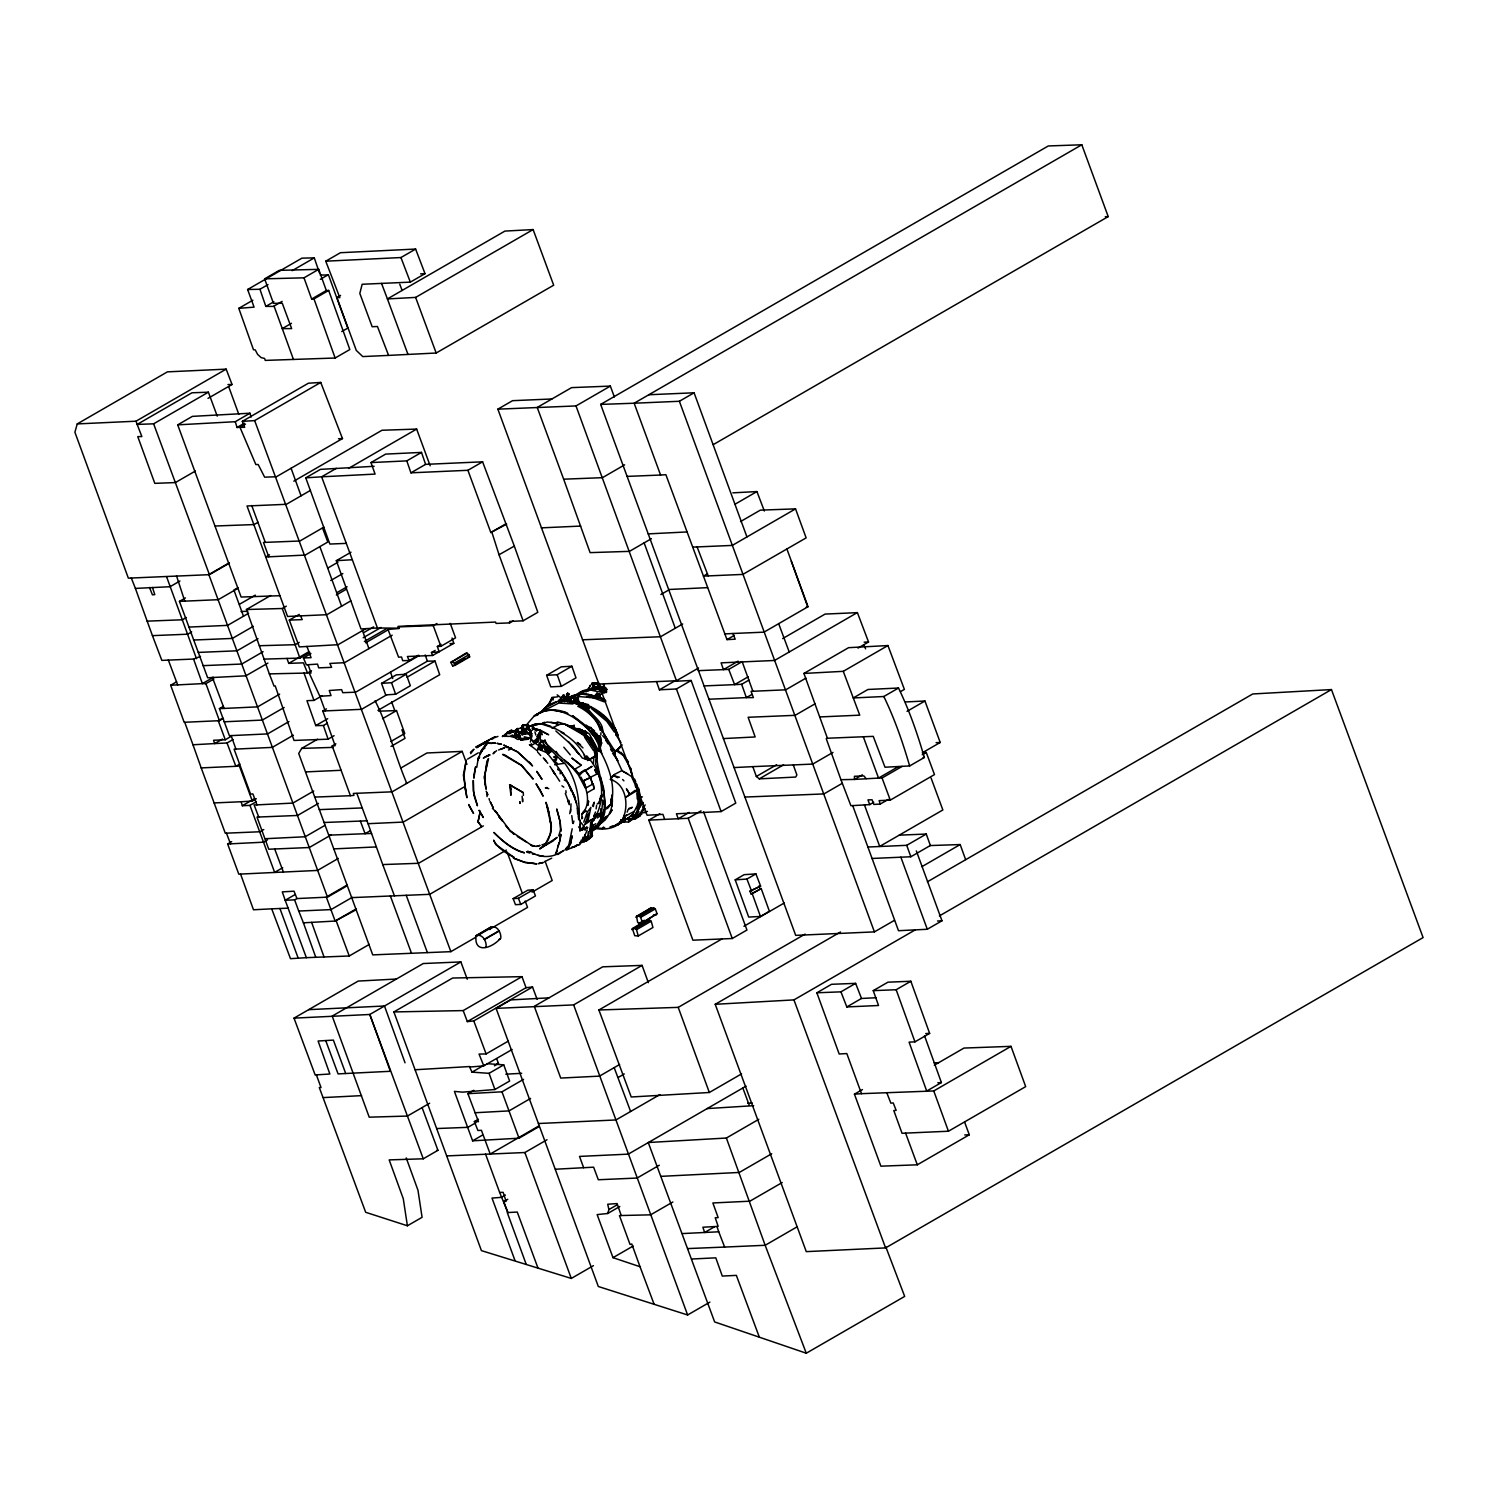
<?xml version="1.0" encoding="UTF-8"?>
<svg xmlns="http://www.w3.org/2000/svg" width="1498" height="1498" viewBox="0 0 1498 1498"><rect width="100%" height="100%" fill="white"/><g stroke="black" fill="none" stroke-linecap="round" stroke-linejoin="round"><path stroke-width="1.5" d="M599.574 739.787L600.904 739.787L600.904 737.671L593.545 731.998M585.063 830.341L586.636 826.802L587.609 827.682L579.801 830.753L580.082 820.661L578.528 817.159C577.779 792.723 561.113 770.459 546.489 752.202L550.197 751.172L548.661 749.693L545.852 750.049L542.838 742.203L540.666 742.09L539.617 735.237L541.096 732.691L542.276 734.732L540.01 732.129L538.344 734.282L538.231 740.106L536.846 742.259L531.116 745.573L529.393 744.618L537.389 750.854L538.362 747.745M590.306 831.896C619.61 815.624 596.466 779.016 596.841 754.524C591.635 737.147 574.109 726.137 557.368 721.942L556.095 723.347L557.574 724.957L556.095 723.347L557.05 725.425L552.668 727.953M520.255 739.038L520.761 740.106L527.39 739.338L531.303 736.304L531.153 731.736L527.558 729.226L531.153 731.736L530.105 733.44C524.281 732.747 527.483 726.081 521.341 731.455L524.337 730.837L521.735 729.545L522.053 733.084L523.195 730.987L519.787 731.848L521.079 733.308L518.533 731.043L518.214 733.102L518.196 731.586M612.757 753.457L617.869 760.778L614.798 755.086L614.817 750.91L604.499 734.844M510.649 784.858L510.93 795.307L509.638 784.765L523.251 792.592L523.457 795.363M566.899 696.42L567.63 693.293L566.506 694.866L569.221 693.817L567.63 693.293L567.63 695.578M595.736 755.161L596.541 750.442L595.174 745.648L592.459 740.518L586.111 736.454L584.707 733.383L585.194 735.799L586.018 734.994M606.428 688.35L601.147 686.571L595.343 689.08L598.919 688.537L598.339 682.601L599.5 684.305M587.796 821.391L593.096 818.919L590.624 823.563L589.894 831.278M527.053 737.99L522.914 739.544L518.851 739.001L518.289 734.825L520.218 735.668M597.608 825.211C608.843 819.968 614.068 806.991 611.877 795.026L611.147 803.92L607.608 808.34L604.274 809.575L611.147 803.92L611.409 798.677L611.147 803.92M522.708 798.752L522.633 801.767L522.109 796.224M600.867 735.144L600.923 732.747M559.597 841.221L560.72 834.217L560.121 840.322L555.496 854.197L557.331 850.92M589.594 686.721L590.474 685.11L588.283 690.091L594.126 688.855L589.557 689.866M570.663 811.766L571 803.883M482.094 751.078L482.731 749.262L479.678 753.812L482.169 749.337M584.239 733.383L585.344 731.211L589.482 734.095L597.665 749.131L600.941 752.239C608.694 766.939 614.817 783.435 611.97 800.138M633.654 817.028L628.542 822.028L637.287 812.908L639.122 807.946L639.927 794.258L638.541 787.985M551.358 826.559L550.758 833.019L545.515 844.011C554.878 832.176 549.878 815.605 546.021 802.329L551.358 826.559L550.215 820.099M582.46 732.035L581.767 729.732C577.498 734.151 575.532 725.257 578.696 729.975L579.557 730.5M540.198 738.963L540.703 732.99L539.355 735.986L540.703 732.99M558.117 769.672L558.192 768.343M585.943 838.131L586.841 839.311L585.344 841.202L585.83 839.217M637.23 799.033L637.043 792.948M631.538 819.706C640.676 811.036 637.568 800.494 637.324 789.221L631.407 776.451L621.951 770.552L614.798 755.086L614.817 750.91M640.17 800.812L640.751 803.527M592.365 732.672L600.305 747.933C596.859 733.683 584.07 723.777 572.517 715.726L588.096 728.627L597.852 741.21L600.867 740.162L600.305 747.933L601.747 753.475M638.972 800.644L640.133 801.261L638.972 800.644L638.86 803.097L640.62 803.265M577.648 813.845L577.31 808.096M604.817 806.13L603.657 788.491L600.436 776.601M590.792 831.521L592.459 835.566L591.204 837.213L584.089 841.764L581.28 842.438L582.591 840.827L582.235 842.4L581.393 840.846M595.23 746.453L596.092 755.535M553.811 697.45L546.714 706.382L549.86 703.461L548.998 703.966L551.976 697.488L557.874 696.795M560.158 773.829L560.402 770.796L557.762 769.448M621.951 770.552L614.18 774.597L610.36 779.353L612.851 780.364C626.595 786.319 628.617 806.167 622.943 818.47M594.294 748.345L595.081 745.105L591.485 739.469M486.12 768.661L486.813 761.396L488.517 758.625L484.509 776.376L486.138 789.259L484.846 783.473M577.385 702.075L588.527 704.622L582.666 706.401L583.096 703.18L576.786 704.041L567.424 700.708C557.499 699.978 546.302 704.097 540.947 712.861M596.185 761.171L596.841 754.524L595.624 764.111L599.275 773.286M591.673 832.719L591.448 830.135L592.272 834.648L591.654 836.708L590.568 834.629L591.204 837.213M560.701 829.312L558.735 835.865M590.231 829.742L596.579 825.735L601.204 818.133L602.702 800.138M584.651 732.822L584.819 731.361L580.419 731.267L582.535 730.462L584.051 733.833M620.94 742.559L616.146 735.144L616.521 731.885C609.686 717.411 595.567 707.15 580.475 702.674M586.767 840.715L589.781 838.468L590.025 836.371M520.705 737.671L520.761 740.106M572.199 828.769L568.772 845.34M522.296 727.934L522.652 725.032L525.742 725.107L527.689 725.594L530.704 731.061L532.389 730.088M556.507 757.445L556.226 759.917L556.507 757.445L555.196 756.265L553.567 757.033L556.75 758.849M600.623 746.397L601.147 742.016L601.709 743.064L599.949 744.412L600.867 740.162M590.624 823.563L593.639 820.473L594.332 815.998L599.687 813.414L600.96 814.294L601.035 808.658L601.204 812.365M592.103 684.511L595.68 682.695L592.103 684.511L593.62 686.852L593.245 684.942L595.324 686.87L592.216 687.395L592.983 689.174L596.841 688.462L598.339 682.601M526.678 725.669L526.416 727.766L528.607 725.406L526.716 725.126L528.363 724.601M547.276 751.341L540.366 743.963L537.988 748.981L540.347 747.539L539.692 746.041L537.988 748.981L548.792 753.513L544.972 750.124L547.294 749.899L548.268 751.266M484.341 778.848L485.071 773.511M515.312 735.537L516.548 730.5L514.6 734.17L515.312 735.537L515.818 732.016M576.655 803.396L572.442 792.517M540.16 744.506L540.46 742.559M580.344 824.331L579.801 830.753L587.609 827.682L586.392 828.469M481.663 750.049L480.858 752.708L485.296 744.731L485.24 746.191M596.11 808.864L596.616 805.437M478.012 821.859L480.296 811.448L478.012 821.859L481.57 826.578L478.049 821.578M535.891 715.688L541.714 711.475L534.224 715.969L526.528 724.826M577.891 703.891L574.989 697.263L572.161 697.881L568.809 701.682L558.604 700.802M581.842 818.807L581.898 814.182M560.177 838.599L560.758 834.948M573.921 821.091L573.154 823.563M576.805 699.772L574.914 700.278L576.337 697.768L574.52 697.356L573.715 699.192L579.614 696.121L574.82 698.63L576.112 698.049M604.274 812.122L603.095 816.279M641.256 812.908L639.421 815.492L636.182 815.399L641.556 814.257L641.256 812.908L644.908 808.583M522.914 728.103L522.652 725.032L520.967 728.627L522.783 725.444L525.742 725.107L530.704 731.061L527.558 729.226M586.748 838.094L588.283 837.12L588.508 831.989L588.283 837.12L582.984 839.835L579.632 844.835L576.281 845.321M643.447 805.624L643.11 807.422L643.616 805.943M593.377 763.811L593.901 756.883L595.249 755.947L594.275 751.416M578.883 812.534L578.528 817.159M576.056 699.192L576.337 697.768M569.746 813.657L570.569 809.538M628.392 820.417L631.557 820.211L631.426 819.088L629.066 821.129L628.617 819.35M602.439 732.129C604.293 721.212 589.163 714.04 587.385 706.981L581.673 704.772M476.757 767.369L478.349 757.801L482.337 749.918M600.829 743.57L601.147 742.016M567.517 701.757L569.783 700.015L570.27 697.694L569.146 697.076L571.225 698.686L570.27 697.694L569.128 699.622M635.882 813.807L638.71 811.822L637.736 810.268M486.756 763.98L484.509 776.376L485.071 783.697M633.017 818.582L634.553 819.144L634.534 816.616M610.023 826.952L618.299 824.705L624.966 817.309L624.235 819.163M629.029 819.799L635.77 818.62L639.852 816.092L640.077 813.414M568.809 701.682L569.371 699.416L571.206 699.192L570.101 702.131L578.284 698.499L578.584 701.045L572.929 702.262M589.126 812.721L584.763 824.836M600.923 740.461L600.08 738.402L597.14 737.728L597.721 736.716L596.054 738.102L597.721 736.716L595.062 732.747M532.09 735.593L530.386 742.016M601.934 794.221L599.706 800.943L600.661 796.15M539.467 745.33L540.085 744.543L538.456 746.678L539.467 745.33L541.452 746.229L540.497 746.004M616.146 735.144L616.521 731.885L605.567 718.029L590.493 707.056M601.204 818.133L604.312 809.463L604.256 804.257L602.402 800.4M574.202 725.369L571.88 727.298L574.202 725.369L569.521 726.961L571.712 726.38C583.34 731.548 595.848 740.293 597.309 753.981L595.53 754.842M587.834 690.353L588.34 688.462M604.256 804.257L604.949 801.73M538.381 735.687L540.441 730.275L548.661 734.769L536.565 728.777L535.048 729.657L536.677 730.837L535.816 729.114M539.317 734.32L540.441 730.275L533.119 729.245M557.818 846.913L558.979 842.775M207.997 398.374L232.04 384.48L226.161 369.145L167.42 371.86L77.241 423.915L74.9 432.229L128.36 578.153L209.42 574.67L229.456 563.098M568.004 699.173L566.225 697.319L567.892 695.259L566.3 700.24L562.78 700.933L563.398 698.873L564.559 701.757M582.497 839.105L583.04 837.176M567.63 695.84L568.21 693.892L569.165 694.866M654.12 1304.29L640.021 1266.728L613 1257.665L597.14 1214.597L607.72 1213.492L608.9 1209.579L607.72 1204.242L617.12 1203.568L621.221 1215.515L650.6 1214.841L672.864 1201.995M540.01 732.129L537.22 736.454L537.539 739.993L536.041 741.622L533.101 741.81L539.879 746.453M506.493 734.863L507.298 732.279L511.324 730.2L514.451 731.211L513.421 731.792M566.169 697.019L567.63 693.293M579.014 704.36L579.632 702.393L577.254 700.708L577.423 703.742L578.116 702.506M619.835 821.709L619.947 823.507L621.501 819.893M645.132 804.894L639.159 815.137M573.977 726.174L569.521 726.961M638.242 791.581L638.747 790.008M539.692 746.041L540.366 743.963M592.515 805.849L594.294 802.198L593.302 806.579M593.657 816.391L595.511 812.01M513.589 732.035L516.791 729.002L520.798 728.122M576.449 702.094L578.284 698.499M588.658 835.21L587.89 837.532L583.827 837.925L585.961 837.794L584.669 838.88L584.463 836.277L587.253 830.004M508.964 732.597L508.608 733.646L510.743 732.822L508.964 732.597L510.088 730.837M579.895 731.155L582.628 733.477L582.891 731.024M586.841 839.311L586.336 840.79L588.452 838.974M586.111 704.921L585.755 705.876L584.051 703.573L585.119 704.978M637.755 804.576L632.718 814.538L620.472 823.376L618.206 823.488L618.299 824.705M547.5 746.716L549.785 750.236L548.099 750.779L548.736 749.056L546.92 749.412L550.197 751.172L545.235 740.986M594.463 689.155L591.953 688.818M518.102 736.81L516.885 737.353L516.08 735.181L519.038 734.825L516.08 735.181M639.29 805.98L638.148 809.95L640.919 803.34L638.972 803.527M526.135 731.492L523.851 734.076M597.065 683.837L591.822 683.893L594.612 682.639L596.485 683.762L594.612 682.639M590.924 828.357L596.579 825.735L591.317 830.042M483.217 748.719L488.011 742.914M575.7 698.892L578.584 701.045L576.824 700.952L576.018 703.629L577.835 701.382M627.119 812.159L628.186 809.5L632.399 807.328L628.842 808.452M587.029 816.897L588.115 814.332M532.108 728.384L533.007 726.249L536.321 730.687M586.111 691.945L586.785 690.372M596.597 733.29L597.833 737.409L599.425 735.893L600.08 738.402L598.62 739.656L600.511 744.6L598.432 738.495L601.709 743.064M595.904 750.311L595.942 751.64M485.82 743.495L487.168 742.54L485.183 745.461M638.111 815.567L634.852 817.871M583.771 822.177L587.253 812.197L590.886 807.385L588.265 819.593L585.643 823.039M572.573 725.875L571.88 727.298L572.891 726.699L570.813 726.549L571.412 727.56M592.309 830.566L592.272 834.648M657.06 913.668L641.799 923.33L637.68 922.487L636.5 916.289L651.181 907.807L655.3 908.911L657.06 913.668L632.399 928.591L634.74 935.707L638.26 935.969L652.959 927.487L651.181 921.214L647.08 920.109M620.472 823.376L622.662 820.174L619.947 823.507M502.354 736.567L507.579 732.709L511.53 732.466M573.434 696.383L572.929 697.356L571.543 695.784L573.434 696.383L573.715 699.192M624.479 815.043C620.884 828.45 605.342 830.622 593.714 828.225M565.289 849.553L568.454 845.696M576.262 729.264L579.052 728.571L578.097 730.668L580.306 729.545L578.565 730.387L582.535 730.462L582.254 732.335M633.055 816.616L633.823 815.155L637.848 817.328L637.586 816.11M519.263 734.02L518.008 736.267L511.249 735.424L511.192 736.641L516.248 737.877L513.795 737.091L513.365 735.481L511.717 736.005L512.559 735.181M651.181 907.807L635.92 917.394M598.002 825.155L605.529 819.106L599.593 823.207M601.297 819.518L601.878 818.414M598.788 802.404L602.159 796.131L599.912 799.426M581.673 814.313L585.156 810.362L582.816 812.478M582.984 839.835L579.52 842.943M550.758 700.652L552.256 698.012M578.659 703.274L579.52 701.776L577.835 703.592M317.595 739.207L301.66 748.401L298.72 753.494L372.74 954.881L450.861 951.661L475.072 937.673M596.859 813.695L594.912 816.672L600.96 814.294M587.385 706.981L586.617 708.273L584.95 707.786M602.795 820.024L598.919 825.997L593.002 830.678M636.144 813.395L633.167 816.99M537.688 714.977L539.392 712.468M596.897 698.087L595.68 695.072L597.084 692.731M470.728 753.644L473.967 749.225L470.391 752.408M589.781 838.468L592.459 835.566M609.723 813.882L612.176 809.856L610.023 812.871M593.639 820.473C606.222 799.183 603.975 773.886 586.654 755.91L587.647 760.254L587.516 758.625M539.636 735.406L540.872 733.421M450.861 662.434L466.14 653.016L469.08 654.626L469.66 656.91L454.98 665.393L452.639 665.898L450.861 662.434L467.32 653.016M479.547 757.033L477.693 759.973L479.547 757.033L478.349 757.801M516.791 729.002L515.855 730.481L517.016 729.807M561.507 697.338L559.803 699.922L563.098 695.315L564.222 696.27M595.773 823.731L592.908 825.492L592.141 831.09L591.448 830.135M523.176 731.324L526.453 729.451L523.176 731.324L523.214 734.357L530.105 733.44M572.161 727.803L572.891 726.699L571.45 726.699M623.299 819.781L624.966 817.309M531.49 743.757L530.161 745.442M584.201 732.896L585.344 731.211L586.692 733.496L585.287 732.447M637.774 809.819L643.297 802.479M541.471 749.936L542.164 748.944L540.347 747.539M483.685 747.521L481.907 750.067L484.978 748.045M494.284 752.09L493.085 753.794L496.568 750.685M598.301 825.66L599.406 824.087L597.533 825.417M519.806 735.911L518.87 737.203L520.143 736.304M630.265 816.447L633.205 813.826M639.852 816.092L640.526 814.013M591.485 826.372L591.635 822.72L592.908 825.473M578.883 819.818L580.082 820.661M582.16 814.388L585.156 810.362M626.482 814.912L625.677 815.961L634.328 811.298M485.521 947.41L486.12 946.642C486.681 941.306 482.525 933.479 476.121 935.632C473.686 953.589 491.007 949.095 500.8 938.179C501.381 932.823 497.224 924.996 490.82 927.15L476.121 935.632M523.382 730.2L522.521 731.211M522.072 735.031L522.821 732.803M601.803 694.154L597.552 693.817L596.11 696.514L599.013 697.562L600.155 696.139L598.994 694.248L595.68 695.072L605.229 700.072M622.119 744.843L616.708 751.022L615.004 751.49L613.637 749.393L615.547 751.097L620.172 747.24L615.004 751.49L612.982 748.925M594.126 827.701L602.496 828.413L603.619 826.99M600.511 744.6L600.998 743.12M619.46 777.237L613.356 775.515L611.147 778.23L614.18 774.597M530.086 733.028L531.153 731.736L528.326 734.039M593.695 744.469L593.47 742.559L594.893 745.967M583.096 703.18L582.666 706.401L585.83 706.176M549.841 752.389L550.927 751.528L547.07 748.663L550.403 751.734M598.507 803.583L599.912 801.936L597.159 804.014M639.084 805.512L640.919 803.34L638.728 805.212L640.545 804.332M576 701.944L573.172 702.974L575.794 700.352L576.824 700.952L575.026 702.244M540.422 712.468L545.122 708.311M582.965 812.89C591.41 802.647 586.523 787.349 580.85 776.975M621.408 745.667L616.708 751.022L623.187 755.329L631.332 769.541M554.223 839.929L557.106 837.401L539.654 848.917L542.763 846.876M578.565 730.387L579.801 728.983L581.879 731.024M596.841 688.462L599.5 686.758M572.161 697.881L569.783 700.015M586.991 710.464L589.482 707.73L586.074 708.086M618.768 823.263L615.847 824.949M596.316 688.593L598.282 686.87M599.687 813.414L594.743 818.039M546.864 709.097L545.74 707.112L546.864 709.097L558.773 703.068L573.004 703.929M594.219 684.549L595.68 683.032M592.759 689.81L593.489 689.043L591.635 689.361M580.793 822.365L583.864 826.184L580.681 829.48L578.565 826.859M564.128 850.227L557.818 854.553M573.172 702.974L574.689 701.42M512.447 732.185L514.057 730.575M545.347 709.977L546.639 708.723M584.782 706.101L586.317 707.019M509.713 733.683L511.286 732.185M630.827 816.204L632.718 814.538M614.798 825.641L617.101 824.387M582.816 705.97L583.771 705.09M536.846 742.259L538.55 740.686M566.263 848.224L567.892 846.782M583.096 707.505L578.34 704.416L585.119 709.228L586.504 707.992L587.534 709.191M593.096 818.919L585.081 824.387M578.827 694.791L587.74 689.904L595.474 689.679M571.225 697.581L572.479 696.514L571.038 696.907M576.73 771.47L579.782 774.972L584.819 769.86L578.921 773.68L544.86 742.39M582.46 813.096L586.467 810.961M594.332 828.282L595.68 827.177M625.022 819.818L627.943 818.376M533.101 741.81L537.239 738.402M586.242 690.934L593.077 689.529M575.644 695.521C583.827 687.451 596.541 687.844 606.671 691.346M571.431 696.514L577.329 694.211M632.044 815.436L633.242 814.481M542.913 740.967L545.384 740.124L544.317 740.667M566.225 697.319L568.173 695.858M593.302 730.181L590.849 731.511L594.032 730.369L594.65 731.267M575.007 696.158L583.752 690.859M557.05 725.425L560.645 724.114M559.016 702.244L562.106 699.117L564.053 699.435M597.234 817.964L603.114 813.976M578.434 729.957L579.801 728.983L580.213 730.612M536.041 741.622L537.539 739.993M529.599 735.424L531.884 733.851L529.599 735.424L531.303 736.304M589.238 760.085L593.901 756.883M585.755 840.621L584.089 841.764L583.827 840.116M571.281 696.27L568.716 698.012L567.892 695.259L568.154 697.993M544.467 708.348L556.133 702.206M575.101 695.933L577.966 694.866M505.126 734.282L507.579 732.709M561.862 851.538L563.173 850.695M590.474 835.098L591.879 833.263M588.134 694.51L596.766 696.57L600.136 695.465L598.994 694.248M587.441 792.592L594.051 788.772L593.208 783.997L594.051 788.772M488.591 740.199L476.589 747.708L487.168 741.36M590.175 829.667L595.38 826.409M628.561 818.451L626.763 819.312L628.523 818.226M558.997 701.326L558.492 700.184L559.26 702.113L561.937 700.484M560.739 852.006C552.519 857.905 541.227 857.774 532.445 852.999L527.689 851.22M587.534 760.572L595.249 755.947L596.185 757.276M539.336 712.936L534.224 715.969C556.75 699.884 582.516 721.062 596.522 738.683M635.171 790.307L625.995 797.123L636.8 790.719L637.324 789.221L635.208 785.87M586.879 787.405L592.59 784.184L590.549 777.818L583.321 780.814L596.934 774.054L594.893 769.878L596.934 774.054M467.601 759.093L478.311 752.839M274.04 306.041L282.279 328.605L291.661 328.605L282.279 303.251L273.46 303.345L264.64 278.834L279.34 270.352L318.7 269.34L326.321 290.537L328.68 290.443L349.82 349.54L335.14 358.022L265.24 360.4L264.64 358.453L261.12 357.61L257.6 354.389L255.24 349.895L253.48 349.727L238.8 308.345L252.881 300.199M238.8 308.345L254.08 307.146L247.619 289.507L301.941 258.143L314.28 257.881L319.43 272.879M247.619 289.507L259.94 289.264L267.992 284.62M292.147 270.67L314.28 257.881M388.6 355.401L362.759 356.58L356.281 350.401L336.9 297.578L339.84 297.653L325.74 261.195L340.421 252.713L415.62 249.061L425.02 273.666L410.34 282.13L362.16 284.264L359.82 293.421L372.159 326.733L377.44 326.489L388.6 355.401L436.18 353.022L553.68 285.2L533.119 229.569L504.92 231.085L387.42 298.926L407.98 354.389M264.64 278.834L304 277.823L318.7 269.34M259.94 289.264L265.82 306.397L273.872 301.735M282.092 301.398L273.46 306.397L265.82 306.397M320.329 279.321L328.38 274.677L347.779 328.099L341.731 331.582M304 277.823L311.64 299.02L326.321 290.537M311.64 299.02L314 298.926L328.68 290.443M325.74 261.195L400.94 257.544L415.62 249.061M291.455 323.306L282.279 328.605L293.439 359.464M336.9 297.578L340.57 295.443M77.241 423.915L136 421.2L226.161 369.145M136 421.2L137.161 424.421L153.62 423.822L208.391 392.195L217.247 416.144M350.813 600.885L326.92 614.686L287.56 616.464L279.92 595.698L241.141 597.047L177.7 424.852L192.399 416.369L249.96 413.223L251.14 417.062M381.541 283.403L387.42 298.926L415.62 297.409L533.119 229.569M177.7 424.852L235.28 421.706L249.96 413.223M245.485 424.121L239.98 427.305L244.68 427.305L242.32 421.369L308.419 383.207L320.741 382.439L342.48 438.577L276.4 476.738L264.64 477.169L258.18 464.53L255.84 464.53L239.98 427.305L237.04 427.473L235.28 421.706M237.04 427.473L244.38 423.241M242.32 421.369L254.66 420.601L320.741 382.439M195.395 471.027L175.36 482.581L154.8 483.348L137.76 436.63L141.861 436.555L137.161 424.421L191.95 392.794L208.391 392.195M293.814 481.176L381.99 430.263L416.65 429.083L430.169 465.803M513.29 620.79L509.62 622.906L496.1 623.43L495.52 622.063L398 626.389L398.58 628.168L377.44 627.999L346.3 543.381L329.86 544.055L305.761 477.843L320.46 469.361L374.163 466.29M336.32 468.35L321.621 476.813L305.761 477.843M310.423 490.408L286.38 504.302L247.02 505.987L279.92 595.698M348.51 468.425L416.65 429.083M258.068 522.24L254.08 524.562L215.3 526.004M346.3 543.381L321.621 476.813L375.08 474.098L370.98 462.582L385.66 454.1L421.5 452.396L425.601 464.361L482.599 461.815L514.32 546.096L499.04 554.747L523.12 620.79L537.819 612.308L514.32 546.096M179.966 580.999L170.06 586.71L135.4 588.414L131.3 577.985M228.838 563.042L208.84 574.577L327.5 897.133L347.367 885.655M370.98 462.582L406.801 460.878L421.5 452.396M698.574 667.977L676.441 680.747L598.9 684.043L497.86 409.16L512.559 400.678L551.919 398.974M267.899 663.09L245.841 675.823L207.66 677.77L179.46 601.372L185.415 597.945M406.801 460.878L410.92 472.825L425.601 464.361M269.49 554.822L265.82 556.956L305.18 555.084L327.8 542.033L322.519 527.951M323.942 527.127L299.9 541.003L263.479 542.445L268.76 556.788M186.37 617.494L182.4 619.779L147.16 621.146L135.4 588.414M233.838 590.081L237.808 587.796M238.238 588.134L218.24 599.687L179.46 601.372M497.86 409.16L576 405.939L610.36 386.091L614.367 396.951M410.92 472.825L467.9 470.297L482.599 461.815M191.669 631.894L187.699 634.197L152.44 635.639L147.16 621.146M239.437 604.312L255.353 595.137M894.456 920.334L874.42 931.887L795.7 935.37L600.661 404.404L1048.3 145.961L1081.799 144.782L1108.22 216.592L713.254 444.625M334.073 735.705L328.099 739.169L294.02 740.443L275.22 685.915L274.04 686.084L269.34 673.875L246.44 609.517L270.651 595.53M377.44 627.999L360.981 628.935L336.32 560.683L351 552.2M248.631 613.244L227.64 625.378L188.86 627.082M327.968 567.967L337.986 562.181M1081.799 144.782L634.16 403.224L600.661 404.404M246.44 609.517L282.279 608.506L286.305 606.166M330.721 580.531L342.836 573.547M152.44 635.639L161.84 660.393L193.56 659.045L200.489 656.405M253.331 626.314L232.34 638.429L193.56 640.039M223.389 718.385L219.42 720.688L184.16 722.298L170.66 685.241L176.614 681.796M365.961 628.617L338.08 644.702L299.3 646.911L289.32 620.116L299.282 614.367M337.125 592.515L347.087 586.767M258.031 638.691L237.04 650.806L198.26 652.416M336.338 595.006L346.281 589.257M724.62 633.935L732.84 633.504L735.2 639.197L726.979 639.609L665.88 474.697L660.581 475.035L634.16 403.224L679.38 401.277L694.08 392.794L746.94 536.939M213.39 677.265L202.38 683.631L170.66 685.241M193.56 659.045L202.38 683.631L205.9 683.631L213.858 679.043M263.105 651.705L241.74 664.045L202.96 665.655M299.226 642.38L295.2 644.702L259.36 645.732M467.9 470.297L490.82 532.52L505.5 524.057M490.82 532.52L506.68 524.131M624.666 464.829L602.439 477.675L563.66 479.191L537.22 407.456L571.581 387.626L610.36 386.091M264.06 659.12L286.961 658.446L288.739 663.371L308.457 651.967M286.961 658.446L299.9 658.109L309.88 652.342M392.195 635.171L344.54 662.678L329.86 663.445L331.62 667.34L318.7 667.865L317.52 664.12L306.36 664.812L303.42 657.94L310.929 653.596M288.964 721.568L267.58 733.908L229.4 735.687L219.42 708.648L223.389 706.344M363.733 632.605L373.657 626.876M222.116 718.441L218.24 720.688L225.28 739.769L231.104 736.398M363.19 637.755L381.072 627.437M269.34 673.875L307.539 673.033L311.472 670.748M364.37 641.481L386.222 628.879M365.606 642.811L389.443 629.048M279.639 694.136L257.6 706.869L219.42 708.648M222.472 739.094L214.72 743.57L192.98 744.768L184.76 722.373M284.171 707.468L262.3 720.089L224.12 721.793M225.28 739.769L213.54 740.274L214.72 743.57L227.041 742.989L233.051 739.525M418.335 655.263L409.16 660.562L402.7 660.655L401.52 657.004L398.58 657.173L388.019 629.441L399.18 628.505L398.58 626.894L433.24 625.621L436.91 623.505M327.369 723.216L323.399 725.519L315.76 725.594L306.94 700.671L314 700.409L321.958 695.821M466.964 764.355L462.17 751.378L392.12 791.824L353.359 793.434L353.94 795.382L350.42 795.719L332.2 745.948L335.14 745.686L322.8 711.007L326.47 708.891M419.253 655.506L355.7 692.188L342.78 692.694L341.6 689.642L329.26 690.503L331.021 695.578L319.86 696.27L309.3 673.276L311.06 673.033L308.12 664.719M452.04 638.017L453.8 643.354L432.66 655.469L431.48 652.51L439.12 651.836L437.36 646.481L441.03 644.365M437.36 646.481L440.88 646.312L455.561 637.83L450.224 623.355M431.48 652.51L435.15 650.394M239.867 763.999L235.86 766.302L201.2 767.912L192.98 744.768M381.541 683.369L396.24 674.886L406.22 674.212L410.34 685.747L395.641 694.229L385.66 694.903L381.541 683.369L391.54 682.695L406.22 674.212M293.402 735.2L272.28 747.39L234.1 749.169L250.541 794.034L252.9 793.94L257.001 804.875L292.84 803.097L313.737 791.038M315.76 725.594L327.706 718.703M403.449 674.961L427.379 661.161L435 661.067L439.7 674.718L377.927 710.389M407.1 677.19L435 661.067M651.405 538.681L629.46 551.358L590.1 552.631L563.66 479.191M386.709 694.81L361.58 709.322L322.8 711.007M451.46 661.498L454.4 663.108L469.08 654.626M452.639 665.898L465.485 658.483M734.956 504.264L756.939 491.569L764.336 511.024M332.2 745.948L335.87 743.832M382.589 718.647L396.521 710.595L404.76 733.477L390.809 741.529M201.2 767.912L214.12 802.928L241.141 801.748L242.32 805.737L254.473 798.715M241.141 801.748L252.319 801.056L256.308 798.752M740.536 521.566L760.31 510.144L795.55 508.871L806.13 537.876L742.839 574.408L703.48 576.112L707.487 573.79M242.32 805.737L249.96 805.381L256.046 801.879M795.55 508.871L732.26 545.422L692.9 547.107M391.015 746.416L405.04 738.327L401.876 729.751M338.286 858.429L317.52 870.432L238.8 874.158L227.64 843.973L231.684 841.633M660.88 594.519L668.932 589.875M263.779 829.536L259.94 831.764L225.28 833.206L214.12 802.928M318.437 803.415L297.54 815.474L257.001 817.084L268.76 849.235L309.3 847.531L330.983 835.004M546.62 675.317L561.301 666.835L571.88 666.236L576 677.864L561.301 686.346L550.74 686.852L546.62 675.317L557.2 674.718L571.88 666.236M267.524 839.854L263.479 842.194L227.64 843.973M400.902 768.006L426.93 752.988L462.17 751.378M325.047 825.304L305.18 836.764L265.24 838.711M682.714 623.954L660.581 636.744L582.46 639.796M545.684 709.958L543.718 710.67M568.229 700.914L571.206 699.192M572.667 698.18L573.771 697.544L574.577 699.454M282.729 867.698L274.64 872.379L249.96 805.381M542.819 723.983L536.059 724.077L528.981 726.624L540.16 723.571L555.046 728.459L551.976 728.103M541.377 723.796L547.407 721.999L557.93 723.478M535.048 729.657L536.565 728.777M701.045 810.849L688.2 818.283L664.7 819.369L662.94 814.369L647.08 815.23L601.84 692.619L607.345 689.436M370.118 830.81L365.1 833.712L328.68 835.154M465.335 786.263L403.28 822.084L368.04 823.694L356.88 793.434M726.979 639.609L734.32 635.377M575.925 730.387L578.865 729.208M295.143 894.531L285.2 900.279L306.36 957.671L349.24 955.986L369.313 944.395M656.48 681.59L659.42 689.81L674.1 681.328L691.14 680.485L735.78 803.097L721.1 811.579L676.441 813.789L678.22 818.788L689.23 812.422M786.899 548.98L808.04 606.709L763.98 632.156L732.84 633.504M659.42 689.81L676.441 688.968L691.14 680.485M328.231 895.954L347.218 884.981M738.139 661.161L723.44 669.625L698.18 670.655M857.98 648.091L868.54 641.987L857.38 612.57L774.56 660.468L721.1 662.846L723.44 669.625L728.74 669.381L742.278 661.554M782.649 638.597L825.08 614.086L857.38 612.645M352.255 897.339L331.021 909.604L298.72 911.046L294.6 899.849L296.96 898.575L327.5 897.133M574.783 769.204L580.325 766.002M483.367 825.885L418.56 863.297L382.72 864.571L368.04 823.694M748.157 676.815L734.6 684.642L704.06 685.915M728.74 669.381L734.6 684.642L741.66 684.305L749 680.055M356.374 908.78L335.14 921.045L303.42 922.824L298.72 911.046M326.321 897.04L335.14 921.045L356.393 909.623M751.865 694.435L746.36 697.619L708.76 699.229M898.5 688.031L883.82 696.514L853.28 697.956L867.96 689.473L898.5 688.031C909.398 710.427 917.394 733.664 924.36 757.482L909.661 765.946L885 767.219L873.24 736.361L827.42 738.233L803.92 673.445L848.58 647.679L887.939 645.544L904.38 689.38L900.504 691.627M506.38 850.078L429.72 894.325L351.581 897.639M805.924 678.145L785.72 689.81L751.06 691.346L753.4 697.619L746.36 697.619L741.66 684.305M803.92 673.445L843.28 671.329L887.939 645.544M815.343 703.648L795.12 715.332L748.12 717.28L755.161 736.96L723.44 738.57M639.421 815.492L641.556 814.257M294.02 1018.134L369.8 1014.483L390.36 1071.295L345.72 1073.504L333.38 1040.099L318.1 1041.016L329.86 1074.01L315.16 1074.946L294.02 1018.134L358.191 981.078L396.39 979.037M703.667 811.953L746.94 930.033L732.26 938.516L692.9 940.201L648.84 820.136L659.85 813.789M513.14 898.65L527.82 890.187L533.119 889.831L535.46 895.935L520.78 904.418L515.481 904.68L513.14 898.65L518.42 898.313L533.119 889.831M532.071 892.134L552.2 880.506L545.16 861.406M475.54 936.381L490.82 927.15M476.121 936.381L490.82 927.917M489.191 929.528L527.539 907.395L525.18 901.028M734.02 767.575L752.82 766.639L756.34 776.47L776.619 764.766M756.34 776.47L759.28 778.848L783.604 764.804M484.36 939.265L499.04 930.801M484.36 939.62L499.04 931.138M467.264 979.205L460.86 961.922L369.8 1014.483L423.26 1158.797L437.94 1150.314L422.08 1107.584M833 752.389L812.74 764.092L752.82 766.639M907.039 711.344L924.94 701.008L940.22 742.465L922.3 752.801M593.433 1265.66L571.3 1278.431L481.42 1250.624L393.88 1011.936L452.639 978.025L521.959 976.659L526.06 987.688L532.52 987.013L537.145 999.372M842.138 783.398L823.9 793.94L744.6 797.067M862.399 774.841L854.44 779.428L840.94 779.69L826.241 738.645L827.42 738.233M393.88 1011.936L463.2 1010.588L521.959 976.659M898.426 766.601L878.54 778.08L854.44 779.428L854.44 776.301L863.84 775.87L866.2 778.679M636.5 916.289L639.44 916.289L654.12 907.807M639.44 916.289L640.62 917.394L655.3 908.911M863.26 736.623L878.54 778.08L882.06 777.986L902.152 766.396M922.244 754.786L926.27 752.483L934.49 774.597L890.28 800.119L879.12 800.644L880.3 804.033L888.333 799.389M463.2 1010.588L467.32 1021.599L526.06 987.688M638.86 923.423L644.365 920.24M467.32 1021.599L473.78 1020.924L532.52 987.013M631.8 929.603L640.975 924.303M709.865 1302.137L687.619 1314.982L598.32 1286.501L496.1 1008.379L510.781 999.896L548.98 997.855M632.399 928.591L635.321 928.591L650.02 920.109M635.321 928.591L636.5 929.696L651.181 921.214M735.2 879.832L744.15 874.663L755.91 873.896L760.61 886.104L749.88 891.198L751.06 893.913L752.239 893.744L761.19 888.557L769.41 911.29L760.46 916.458L748.7 917.057L735.2 879.832L746.94 879.064L755.91 873.896M840.94 779.69L850.92 805.718L869.72 804.613L873.746 802.291M749.88 891.198L760.61 886.104M751.06 893.913L761.19 888.557M512.129 1049.499L483.76 1065.864L479.06 1054.086L486.12 1053.918L508.402 1041.054M496.1 1008.379L573.64 1004.896L642.08 965.386L648.353 982.651M483.76 1065.864L469.66 1067.063L472.02 1072.137L484.865 1064.722M429.664 1103.221L407.4 1116.066L369.22 1117.171L332.2 1016.093L423.26 963.532L460.86 961.922M494.396 1065.827L498.459 1063.486L496.849 1059.18M472.02 1072.137L489.06 1073.336L503.74 1064.853L509.62 1081.05L494.92 1089.514L462.62 1092.154L454.4 1091.387L472.6 1140.821L519.02 1138.199L539.168 1126.552M741.566 1073.879L709.34 1092.491L631.22 1096.985L598.9 1009.989L721.774 939.059M743.926 926.27L784.203 903.013M547.013 1139.753L524.88 1152.524L490.221 1154.04L481.42 1130.316L477.899 1130.484L474.36 1121.571L478.48 1121.665L467.9 1093.671L473.78 1090.282M867.96 847.025L906.739 845.321L926.27 834.049L930.37 845.49L910.84 856.762L872.079 858.466L852.68 805.549M467.9 1093.671L501.98 1091.817L523.551 1079.365M474.36 1121.571L478.405 1119.249M475.915 1122.714L467.9 1127.339L436.761 1128.537M598.9 1009.989L678.22 1007.368L805.1 934.097M921.925 866.649L960.181 844.554L965.611 859.571M530.592 1098.427L509.02 1110.898L474.96 1112.752M472.6 1140.821L482.618 1135.035M927.393 881.798L1252.74 693.967L1331.46 689.567L1423.1 937.579L885.58 1247.909L806.28 1251.635L715.22 1004.297L840.509 931.981M619.629 1064.498L599.5 1076.126L560.72 1078.073L534.28 1006.338L602.72 966.828L642.08 965.386M618.281 1077.418L624.273 1073.954M538.325 1126.271L490.221 1154.04L446.76 1155.913M715.22 1004.297L793.94 999.896L915.184 929.902M939.433 915.896L1331.46 689.567M316.34 1074.778L321.04 1087.567L319.28 1087.492L365.681 1212.294L407.4 1225.776L422.08 1217.312L417.979 1190.255L406.22 1157.898M886.76 1092.66L890.861 1103.165L893.22 1102.921L896.16 1110.374L893.8 1110.542L902.039 1133.274L948.44 1131.233L1025.681 1086.63L1011 1046.353L933.76 1090.956L861.5 1093.671L846.819 1053.562L839.18 1053.993L816.859 992.781L831.54 984.298L855.62 983.362L861.5 998.454L876.255 997.743M872.079 858.466L898.5 930.707L927.299 929.266L941.98 920.783L916.345 850.901M659.869 1094.607L615.94 1119.961L538.4 1123.519M816.859 992.781L840.94 991.845L855.62 983.362M505.425 1195.048L501.381 1197.37L491.999 1198.063L514.9 1260.286M537.819 1267.664L517.259 1212.051L507.859 1212.556L503.74 1201.621L507.766 1199.299M840.94 991.845L846.819 1006.937L878.54 1005.495L873.24 990.646L887.939 982.182L910.84 981.246L929.64 1033.395L914.96 1041.859L909.08 1042.121L926.7 1091.05L941.399 1082.567L924.528 1035.773M846.819 1006.937L861.5 998.454M873.24 990.646L896.16 989.729L910.84 981.246M746.098 1086.106L628.28 1154.134L579.52 1156.419L583.64 1167.71L593.62 1167.185L598.32 1179.75L637.099 1178.046L659.289 1165.238M885.767 1246.767L904.68 1296.407L806.28 1353.218L714.64 1321.929L648.26 1142.525L726.38 1138.031L758.793 1119.306M608.9 1209.579L616.97 1204.935M607.72 1213.492L619.816 1206.489M964.6 1122.077L969.3 1134.791L917.3 1164.807L880.88 1166.174L854.44 1094.177L862.455 1089.57M771.713 1153.741L739.3 1172.447L661.18 1176.342M934.303 1065.209L964 1048.057L1011 1046.353M613 1257.665L633.186 1246.018M782.199 1182.54L749.88 1201.19L712.879 1202.969L718.16 1217.649L715.22 1217.724L718.16 1226.375L702.88 1227.218L704.64 1232.48L718.74 1231.805L724.62 1247.066L765.16 1245.287L797.292 1226.731M714.752 1226.656L704.64 1232.48L682.32 1233.584M486.681 741.491L475.802 747.146L494.958 736.679M489.509 754.599L483.33 758.063L487.88 755.61M540.235 848.243L553.38 840.827M481.832 744.263L478.648 746.023L489.191 740.274M590.418 828.169L593.62 826.409M540.572 724.339L544.504 722.242M514.451 731.211L512.765 732.091L512.878 730.743L512.896 732.016M540.516 749.805L542.164 748.944M635.658 813.414L638.71 811.822M611.09 826.671L614.199 826.147M565.458 697.169L563.679 697.862L565.458 697.169L566.487 699.641M582.104 829.761L583.377 829.106M626.932 819.219L629.422 817.945L624.31 820.136M469.66 656.91L467.32 657.435M622.25 820.735L623.411 820.155M544.354 861.799L551.732 858.148M582.291 771.994L585.381 770.459L590.549 777.818L592.59 784.184M497.954 736.398L494.04 737.896M523.214 734.357L525.086 733.458L524.263 730.369M597.14 737.728L597.402 736.641M527.39 739.338L529.955 738.177L532.82 740.518M589.669 690.222L587.909 690.915M544.841 844.404L546.508 843.692L541.976 844.797L547.369 844.292M540.666 742.09L542.763 741.229L542.838 742.203M638.429 799.614L640.507 798.752M567.049 849.722L576.805 845.715L571.581 847.531L575.569 846.333M583.827 837.925L586.28 836.933M548.062 705.352L550.852 704.247M492.505 738.364L490.689 739.076L492.917 738.795M508.459 750.011L510.2 749.337M629.066 821.129L631.557 820.211L630.564 819.837M499.04 939.358L500.22 938.928M573.004 697.825L574.127 698.705M576.899 845.134L578.041 844.741M498.534 749.974L504.47 747.895L500.95 749.075M530.404 725.987L536.059 724.077L532.183 724.938M599.706 744.731L601.11 744.263M605.473 687.638L601.803 688.144L601.335 686.552M572.629 695.578L585.531 693.555L604.349 699.135M540.928 712.355C549.541 708.854 559.559 709.247 567.854 713.423M638.466 806.28L640.226 806.71M517.765 735.481L519.918 734.825M499.04 554.747L491.999 532.614M323.399 1097.585L361.58 1095.637M591.279 689.735L593.021 689.23M602.496 828.413L604.743 827.795M591.429 740.087L592.459 740.518M536.921 846.258L540.085 845.452L536.003 846.445M591.504 689.511L594.126 688.855M576.786 704.041L578.078 703.704M601.185 816.953L602.702 816.597L601.41 816.822M559.26 702.113L567.105 700.727M547.07 787.499L545.366 787.892L548.792 788.622M630.433 819.406L632.83 818.863L630.77 818.451M554.672 764.748L564.709 763.231C576.393 778.735 579.67 798.284 579.127 817.159L578.902 814.051L578.509 819.125M623.973 820.174L620.977 820.361M515.743 736.061L516.791 736.473M600.155 696.139L595.68 695.072M522.184 734.619L525.517 733.964M806.28 607.064L808.04 606.709M624.928 821.559L620.209 821.915M592.01 690.409L604.237 692.844M524.412 738.252L518.851 739.001M535.086 724.976L537.988 724.47M570.888 726.511L564.802 724.096M503.74 1201.621L506.081 1201.359L503.159 1192.371L499.62 1192.371L485.521 1154.04M588.396 707.842L589.482 707.73M880.3 804.033L873.84 804.445L872.079 799.782L867.96 799.876L869.72 804.613M645.151 811.673L647.454 811.448M597.852 741.21L599.949 741.023M506.567 735.911L502.56 736.286L510.612 736.379M449.98 643.691L453.8 643.354M537.819 855.321L543.605 856.313M306.36 957.671L290.5 958.683L271.7 908.837L253.48 909.773L240.56 874.064M707 1108.595L753.7 1105.674M641.968 812.834L646.125 812.478M578.883 696.533L594.837 697.918M551.283 709.846L566.562 712.73M523.588 738.645L521.192 738.832L522.914 739.544M415.04 1069.759L469.66 1066.539M637.848 817.328L635.47 817.009M923.18 757.557L924.36 757.482M854.44 1094.177L861.5 1093.671M924.94 701.008L905.56 701.944M519.226 735.481L515.031 735.275M594.537 688.013L592.216 687.395M756.939 491.569L732.84 492.842M648.26 533.887L687.02 531.94M593.339 742.896L592.028 742.971L592.983 744.45M899.249 835.154L926.27 834.049M336.32 560.683L352.18 559.746M580.7 526.079L541.34 527.858M345.72 1073.504L338.08 1073.916L325.74 1040.604M505.781 1074.178L521.679 1073.317M934.19 1062.887L938.74 1062.644M308.7 1009.652L384.48 1006.001L405.04 1062.812M555.44 1169.226L583.64 1167.71M323.98 822.514L366.86 820.81M523.12 620.79L509.62 621.464L509.62 622.906M819.781 716.943L859.74 715.164L843.28 671.329M937.542 921.008L941.98 920.783M668.82 589.5L707.58 587.647M936.1 742.671L940.22 742.465M759.28 778.848L795.7 777.069L796.88 774.953L793.36 765.104M648.84 820.136L664.7 819.369M937.86 1082.736L941.399 1082.567M621.221 1215.515L619.46 1215.608L630.04 1244.445L631.8 1244.014L640.021 1266.728M691.72 1259.013L715.801 1257.833L722.279 1276.071L736.361 1275.378L759.28 1337.021M333.96 848.879L376.26 846.932M582.666 731.324L581.074 731.399L581.767 729.732L583.134 731.81L584.819 731.361L585.119 734.151M305.761 771.901L341.02 770.29M581.187 840.209L582.947 840.116M294.6 899.849L285.2 900.279L282.279 891.872L294.02 891.198L296.96 898.575M420.601 273.853L425.02 273.666M648.84 394.742L694.08 392.794M241.047 611.54L247.9 611.24M579.689 693.799L593.714 695.784L605.978 701.083M925.727 1033.564L929.64 1033.395M747.708 1103.221L752.277 1103.034M338.492 438.745L342.48 438.577M271.7 908.837L288.14 908.163M687.619 1248.583L724.62 1247.066M432.66 655.469L407.4 656.499L409.16 660.562M319.28 809.632L362.16 807.928M289.32 620.116L302.24 619.61L300.48 615.715M864.159 642.155L868.54 641.987M314.58 797.086L350.42 795.719M371.56 833.45L365.1 833.712L360.4 821.166M601.84 692.619L606.54 692.451L603.6 684.043L603.769 688.2L603.544 684.268M964.749 1134.96L969.3 1134.791M288.739 663.371L303.42 662.846L307.539 673.033M303.42 657.94L311.06 657.678L306.94 646.406M593.32 689.735L595.661 689.66M929.865 845.565L960.181 844.554M378.732 711.176L396.521 710.595M301.66 748.401L332.799 747.39M1105.281 216.686L1108.22 216.592M660.581 475.035L627.1 476.401M653.54 914.941L656.48 914.847M599.818 689.717L606.259 690.484M593.114 729.863L585.98 725.013M922.731 752.558L926.27 752.483M227.939 384.574L232.04 384.48M579.183 694.417L584.557 694.117M592.89 741.622L590.549 739.151M320.16 275.014L327.8 275.014M375.08 700.746C387.963 725.706 395.36 756.696 406.801 783.342L405.64 783.342M257.001 804.875L254.08 804.875L258.779 817.178M497.28 1063.486L498.459 1063.486M436.761 1150.314L437.94 1150.314M423.26 1158.797L389.18 1159.901L403.28 1198.737L407.4 1225.776M499.62 1192.371L507.859 1212.556M581.505 732.091L582.535 732.091M561.357 724.133L563.66 724.152M524.281 736.791L529.955 738.177M642.455 796.955L638.354 797.03L640.17 795.719L640.582 796.917L640.226 796.037M548.38 750.18L549.654 750.217M532.483 854.16L534.88 854.216M519.787 731.848L521.753 731.904M493.273 742.914L495.538 743.139L492.786 743.027M561.432 724.096L563.229 724.152M542.426 740.386L540.666 740.312L542.763 741.229M576.824 702.562L578.172 702.637M589.276 727.429L591.13 727.541M555.627 723.103L550.927 722.336M486.7 1063.655L503.74 1064.853M628.542 822.028L619.629 821.822M599.706 690.878L601.653 691.027M591.579 828.694L590.455 828.581L591.579 826.915L592.141 831.09M505.837 747.277L508.552 747.577M620.584 821.447L621.689 821.578M532.146 845.715L535.048 846.07L530.741 845.078L532.146 845.715L510.088 830.716L494.995 810.53L502.017 820.455M599.2 690.072L603.151 690.84M596.373 753.85L597.309 753.981M592.796 689.698L593.957 689.866M581.861 704.491L583.714 704.865M598.919 688.537L601.072 688.986M570.457 702.506L573.584 703.161M586.617 736.005L592.234 739.881M639.309 801.73L641.032 802.104M595.961 686.59L597.777 686.983M507.298 732.279L508.253 732.485M566.075 724.714L571.281 726.961M586.542 696.607L590.062 697.544M548.324 748.27L545.646 746.678M555.833 730.968L573.154 746.322L582.291 758.007L586.71 759.43C581.411 747.914 572.367 738.345 561.151 732.391M564.371 696.102L562.911 695.596L563.623 697.806M636.65 808.452L638.523 809.051M544.28 724.152L550.74 726.268M615.397 756.434C603.488 734.881 595.698 705.801 567.424 700.708M594.893 682.807L598.264 684.848M592.122 683.125L593.433 683.65M581.205 703.592L584.669 704.996M560.589 697.525L557.162 694.847M623.243 771.582L627.699 773.829M610.36 779.353L612.851 780.364M566.15 725.013L583.096 734.806L587.141 738.664M601.147 686.571L604.05 687.769M590.137 696.664L604.237 701.832M525.91 729.077L522.914 727.841L522.783 725.444M545.047 746.528L546.489 748.232L544.486 748.363L542.838 745.161M516.173 738.683L518.214 739.544M596.766 696.57L594.369 695.484L597.496 697.076M632.568 818.264L634.553 819.144M526.547 851.688L529.749 853.111M601.803 688.144L603.563 688.986M588.976 706.494L600.698 713.535M637.362 804.22L638.391 804.726M564.222 779.971L566.113 780.907M613.356 775.515L617.719 777.743M552.949 727.373L564.147 733.29M523.251 792.592L509.638 784.765L510.968 789.596M598.357 750.929L599.406 751.509L598.451 744.525M595.099 734.076L597.721 736.716M526.641 842.194L517.297 836.483M590.156 833.244L591.822 834.236L590.942 833.562M514.713 735.125L516.66 736.286M580.512 705.521L587.853 710.352M537.22 736.454L538.288 737.185M561.956 785.851L563.81 787.143M510.088 830.716L514.057 834.367M595.155 684.436L593.377 683.088L596.167 684.118M548.942 748.082L563.735 762.782M618.037 750.667L620.284 752.52M571.225 744.712L578.865 754.131L568.36 741.547M593.245 684.942L595.324 686.87M599.425 735.893L600.08 738.402M584.051 707.974L595.549 718.965L601.672 730.612M573.846 700.633L574.989 697.263L575.344 698.761M588.583 711.625L593.152 716.456M563.154 697.057L565.551 699.154M553.717 759.898L557.443 763.606M590.118 738.551L588.695 737.259L588.939 738.383M589.313 730.874L594.481 736.473M540.516 746.341L542.033 747.745M537.595 752.015L540.703 755.554M518.888 732.372L517.316 728.365M621.09 752.389L628.486 761.958M516.436 734.207L517.54 735.256M580.531 744.693L577.217 742.446L582.984 747.933M560.495 759.392L562.405 761.246M577.685 706.213C587.459 710.988 597.421 719.358 600.192 730.275M591.729 708.797L606.727 721.25L614.349 732.035L614.648 729.901L616.071 733.571M603.076 715.482L611.371 724.938M583.059 732.129L584.07 733.159M622.606 779.484L623.917 780.851M492.468 808.34L496.699 812.834M510.893 831.615L505.5 825.492M563.81 747.221L570.289 754.842M591.485 743.195L586.841 737.821M543.287 757.876L547.762 763.268M564.166 696.476L563.098 695.315L564.652 698.087M530.779 763.905L517.278 751.771L503.74 745.086L517.877 752.033L532.558 765.946L529.075 762.014M602.664 735.724L606.802 740.368M583.621 734.769L585.531 736.96M630.209 767.725L631.838 772.893M595.698 749.412L596.541 750.442M613.468 753.475L614.798 755.086M512.541 832.514L513.87 834.143M502.523 821.185L498.928 816.635L500.8 819.05M544.317 758.737L545.815 760.647M525.854 730.968L526.659 732.035M530.348 744.581L531.116 745.573M599.537 737.952L600.904 739.787M568.379 800.962L569.221 803.621L565.308 793.397M584.875 737.69L593.395 750.404M610.604 749.375L611.952 751.21M613.862 726.717L616.258 729.994M544.111 744.431L545.815 746.847M590.549 777.818L585.381 770.459M583.134 723.609L585.362 726.792M578.265 773.38L575.738 769.766L573.565 769.054L578.265 774.747L585.287 787.985M585.961 837.794L585.006 834.873M596.092 720.014L598.47 723.478M559.69 781.226L549.935 766.339M597.552 693.817L598.245 694.866M590.736 727.522L595.268 733.814M578.921 773.68L579.782 774.972M552.462 770.272L554.747 773.811L552.949 770.964M605.772 740.293L608.076 743.869M593.227 746.772L589.407 741.267L593.451 747.39M568.585 784.484L560.402 770.796L561.919 773.324M556.058 751.434L557.968 754.58M518.008 732.016L518.982 733.589M548.099 750.779L547.332 749.524L548.736 749.056L549.335 750.573M554.503 760.048L555.327 761.452M616.521 731.885L618.281 735.181M575.401 797.928L569.09 785.458L571.431 791.319M551.976 697.488L553.174 699.941M486.157 791.206L487.842 794.801L486.738 792.479L487.056 796.618M630.733 771.582L632.418 775.271M758.831 886.03L760.01 888.726M600.043 685.354L600.586 686.646M595.006 751.509L594.2 749.599L594.725 751.584M411.501 953.271L390.36 895.954M638.878 813.339L639.646 815.193M593.47 742.559L594.406 744.824M149.5 587.478L152.44 594.856L154.8 594.594L152.44 587.478M598.582 696.458L599.013 697.562M634.646 779.147L635.826 782.143M885.58 1247.909L793.94 999.896M571.3 1278.431L524.88 1152.524M909.661 765.946C902.695 742.128 894.699 718.909 883.82 696.514M254.66 420.601L450.861 951.661M746.94 879.064L751.64 891.273M612.364 726.399L612.963 727.916M518.42 898.313L520.78 904.418M697.019 546.676L708.179 575.85M400.94 257.544L410.34 282.13M806.28 1353.218L765.16 1245.287L726.38 1138.031M226.46 833.206L230.58 843.973M927.299 929.266L900.86 857.193M742.839 1087.997L749.3 1105.374M274.64 848.879L283.44 872.117M636.5 929.696L638.26 935.969M212.36 677.358L224.12 708.479M227.041 742.989L235.86 766.302L239.38 765.965L252.319 801.056M933.76 1090.956L948.44 1131.233M614.18 1067.643L630.621 1111.479M301.061 495.819L291.08 468.256M184.76 601.129L176.521 575.85M168.3 659.963L177.7 684.979M882.06 777.986L890.28 800.119M778.66 623.674L789.24 652.005M399.76 284.171L402.119 290.443M473.78 1020.924L486.12 1053.918M382.72 864.571L394.48 895.954M636.425 783.641L637.661 786.993M640.62 917.394L642.38 922.15M585.681 786.825L583.789 781.731L586.092 788.285M336.32 921.214L349.24 955.986M905.56 1133.012L917.3 1164.807M732.26 938.516L688.2 818.283M415.62 297.409L436.18 353.022M433.24 625.621L440.88 646.312M687.619 1314.982L573.64 1004.896M391.596 701.888L394.76 710.464M501.98 1091.817L519.02 1138.199M153.62 423.822L209.42 574.67M863.99 644.627L865.563 648.877M576 405.939L676.441 680.747M335.14 358.022L314 298.926M507.167 852.193L522.053 892.527M406.22 895.261L427.379 952.578M251.72 505.481L265.24 542.276M279.92 908.5L298.139 958.008M874.42 931.887L679.38 401.277M644.14 542.875L675.28 628.261M507.26 1212.556L526.06 1263.938M234.1 590.53L243.5 616.221M864.44 804.875L879.701 846.426L942.86 809.969L931.101 778.08M676.441 688.968L721.1 811.579M567.929 801.13L569.24 804.707M319.86 546.601L341.6 606.203M228.707 386.69L238.781 414.309M304 673.033L314 700.409M205.9 683.631L219.42 720.688M742.24 661.91L752.82 691.084M752.239 893.744L760.46 916.458M678.22 1007.368L709.34 1092.491M489.06 1073.336L494.92 1089.514M319.86 696.27L325.16 710.838M791.3 561.263L807.16 605.286M896.16 989.729L914.96 1041.859M196.5 658.708L166.54 576.618M906.739 845.321L910.84 856.762M362.46 630.639L368.92 648.615M311.64 922.394L323.98 956.829M303.42 922.824L315.76 957.241M549.054 813.133L547.313 806.093M391.54 682.695L395.641 694.229M557.2 674.718L561.301 686.346M425.17 654.926L427.379 661.161M299.9 658.109L282.279 608.506M231.16 735.612L235.86 749M600.492 780.308L598.133 773.193M522.409 725.931L523.682 726.549L522.596 725.313L522.858 727.279M390.51 672.096L392.719 678.519M323.399 725.519L328.099 739.169M716.98 1226.469L718.74 1231.805M588.826 687.582L589.444 689.511M511.324 730.2L511.96 732.297M599.949 748.906L600.941 752.239M534.917 731.848L535.835 735.05M489.041 798.621L489.546 800.363M454.4 663.108L454.98 665.393M594.612 746.641L595.062 748.42M584.22 755.104L585.175 758.962M636.463 784.559L636.987 786.787M464.586 784.503L466.908 797.741L463.369 775.103L466.252 760.048L463.987 775.421L465.784 792.105M635.246 816.204L635.77 818.62M606.877 739.563L600.23 727.373L602.533 730.369L602.084 727.504M638.298 788.678L639.683 803.714M572.723 823.132L571.787 815.605M545.646 750.067L545.852 751.322M602.833 786.413L603.507 790.775M583.864 826.184L584.351 829.386M591.111 832.776L591.654 836.708M611.427 802.816L611.877 806.205M538.98 742.559L539.336 745.405M565.888 790.701L566.132 792.779M533.007 726.249L533.363 729.357M592.159 683.032L592.253 684.08M584.969 707.449L585.119 709.228M582.441 817.271L582.516 818.32M568.922 800.307L568.997 801.804M620.884 819.743L620.958 821.728M604.312 809.463L604.368 813.339M593.601 685.41L593.62 686.852M490.221 927.917L490.221 929.434M473.293 780.57L473.874 795.157L477.45 805.812L473.274 790.925L473.293 780.57M473.93 775.121L473.892 778.192L475.634 766.751L473.93 775.121M519.806 801.786L519.862 803.377L519.806 801.786M621.707 820.885L623.018 821.484L624.722 819.912L623.018 821.484L621.707 820.885M570.738 840.884L570.607 843.093L572.292 835.921L570.738 840.884M588.545 801.28L587.909 805.119L588.545 801.28M563.997 695.99L563.697 697.169L562.911 695.596L564.484 695.109L563.997 695.99M568.903 846.876L568.266 849.029L565.944 849.946L570.775 843.262L568.903 846.876M607.27 816.148L600.773 820.586L607.27 816.148M550.927 751.528L548.025 753.869L550.927 751.528M591.86 766.47L585.643 770.309L591.86 766.47M594.257 688.518L592.983 689.174L592.89 688.106L594.257 688.518M489.752 755.029L486.232 756.471L489.752 755.029M540.553 862.904L538.475 863.672L543.175 862.567L540.553 862.904M529.075 851.894L527.315 852.399L530.854 851.707L529.075 851.894M524.337 852.755C512.597 850.171 502.41 840.94 493.872 832.457C502.392 841.127 512.672 849.272 524.337 852.755M492.093 743.345L486.775 743.195L492.093 743.345M533.457 863.428L525.199 862.605L513.439 858.129L524.506 862.174L536.902 863.897L533.457 863.428M595.081 745.105L594.032 745.03L595.081 745.105M501.474 744.3L497.28 743.401L501.474 744.3M504.377 754.749L502.598 754.412L521.285 765.328L533.176 779.072L521.941 765.534L504.377 754.749M511.118 748.045L509.732 747.652L511.118 748.045M514.132 857.474C506.549 853.28 497.579 848.186 493.61 840.153L495.838 844.629L514.132 857.474M577.985 762.613L571.88 758.082L581.374 765.403L577.985 762.613M567.948 763.137L564.315 759.992L573.341 767.744L567.948 763.137M627.269 789.858L626.389 788.847L629.329 793.753L627.269 789.858M538.456 773.904L536.696 771.339L541.995 779.316L538.456 773.904M540.235 790.251L536.078 783.754L543.119 796.206L540.235 790.251M473.48 813.358L468.649 804.613L473.48 813.358M493.235 807.89L490.258 801.804L493.235 807.89M483.311 817.44L479.154 810.418L483.311 817.44M559.072 817.196L556.694 808.976L560.271 822.608L559.072 817.196M560.776 831.128L560.233 822.72L560.776 831.128"/></g></svg>
